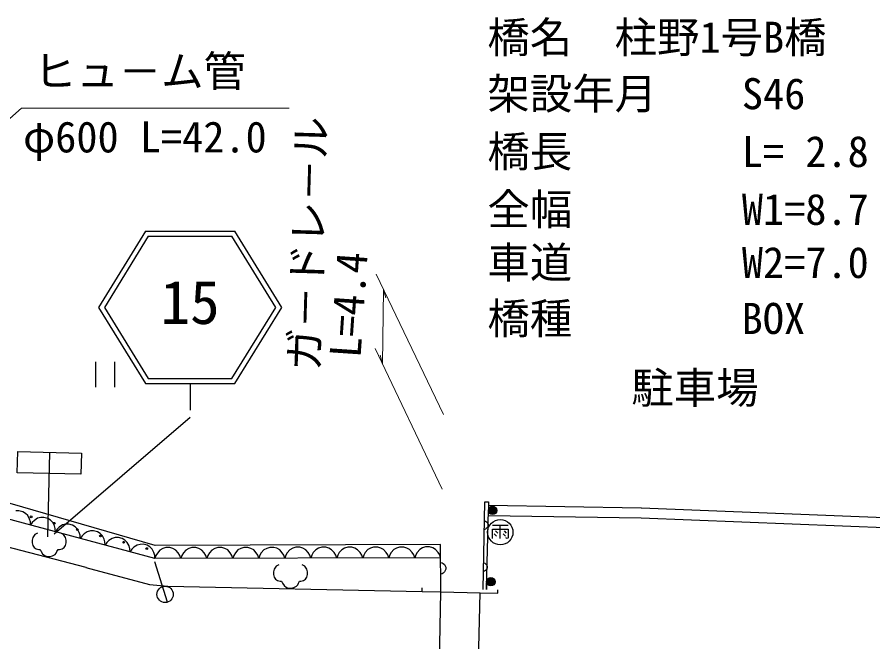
# Model space of a CAD drawing. Units: millimetres, scale not verified. Extents: x 40165 to 680165, y 20546 to 380546.
# Drawn here: x 341826 to 392272, y 302436 to 339302 of the extents above; entities that cross this region are included whole.
import ezdxf
from ezdxf.enums import TextEntityAlignment as Align

# ---------------------------------------------------------------- set-up
doc = ezdxf.new("R2010")
doc.units = ezdxf.units.MM
doc.header["$LTSCALE"] = 1000
for name, color, linetype, lineweight in [('M-BGD', 7, 'Continuous', 25), ('M-STR-HTXT', 7, 'Continuous', 13), ('M-STR-STR1', 1, 'Continuous', 25), ('M-STR-STRC', 7, 'Continuous', 25)]:
    doc.layers.add(name, color=color, linetype=linetype, lineweight=lineweight)
doc.styles.add('ＭＳ ゴシック', font='')
doc.styles.get('ＭＳ ゴシック').set_extended_font_data('MS Gothic')

msp = doc.modelspace()

# ---------------------------------------------------------------- linework, layer by layer
at = {"layer": 'M-BGD'}
for p, q in [((346437, 318968), (346437, 317468)), ((347588, 317468), (347588, 318968)), ((341832, 312416), (341863, 313666)), ((341863, 313666), (345612, 313573)), ((343738, 313620), (343614, 308634)), ((345612, 313573), (345581, 312324)), ((349962, 308132), (333867, 312778)), ((345581, 312324), (341832, 312416)), ((349947, 307356), (333821, 311710)), ((369301, 305528), (369405, 310705)), ((369405, 310705), (369621, 310700)), ((369621, 310700), (369608, 310201)), ((369615, 310495), (378620, 310348)), ((378633, 310348), (395004, 309702)), ((341937, 310179), (341750, 310171)), ((342164, 310118), (341937, 310179)), ((342321, 310016), (342164, 310118)), ((342459, 309885), (342321, 310016)), ((342558, 309685), (342459, 309885)), ((343215, 309775), (343030, 309731)), ((343403, 309783), (343215, 309775)), ((343630, 309722), (343403, 309783)), ((369490, 305524), (369608, 310201)), ((369600, 309895), (378610, 309748)), ((378610, 309748), (394981, 309102)), ((342607, 309518), (342558, 309685)), ((342617, 309335), (342607, 309518)), ((342721, 309488), (342617, 309335)), ((342844, 309608), (342721, 309488)), ((343030, 309731), (342844, 309608)), ((343787, 309621), (343630, 309722)), ((343925, 309489), (343787, 309621)), ((344024, 309289), (343925, 309489)), ((344073, 309123), (344024, 309289)), ((344496, 309335), (344310, 309212)), ((344681, 309379), (344496, 309335)), ((344868, 309388), (344681, 309379)), ((345096, 309326), (344868, 309388)), ((345253, 309225), (345096, 309326)), ((369382, 309577), (369439, 309556)), ((369439, 309556), (369488, 309525)), ((369488, 309525), (369542, 309477)), ((369542, 309477), (369570, 309421)), ((369585, 309284), (369567, 309226)), ((369570, 309421), (369587, 309362)), ((369587, 309362), (369585, 309284)), ((369840, 309324), (370773, 309324)), ((370308, 308533), (370308, 309324)), ((342866, 308772), (342746, 308592)), ((343021, 308852), (342866, 308772)), ((344083, 308939), (344073, 309123)), ((344187, 309092), (344083, 308939)), ((344310, 309212), (344187, 309092)), ((344551, 308772), (344396, 308852)), ((344671, 308592), (344551, 308772)), ((345391, 309093), (345253, 309225)), ((345490, 308893), (345391, 309093)), ((345539, 308727), (345490, 308893)), ((345776, 308816), (345653, 308696)), ((345962, 308939), (345776, 308816)), ((346147, 308983), (345962, 308939)), ((346334, 308992), (346147, 308983)), ((346562, 308930), (346334, 308992)), ((346719, 308829), (346562, 308930)), ((346857, 308697), (346719, 308829)), ((369430, 309095), (369372, 309077)), ((369479, 309124), (369430, 309095)), ((369535, 309172), (369479, 309124)), ((369567, 309226), (369535, 309172)), ((369840, 308544), (369840, 309095)), ((369840, 309095), (370777, 309095)), ((369952, 308814), (370087, 308672)), ((370023, 308994), (370158, 308852)), ((370481, 308814), (370612, 308675)), ((370533, 308994), (370653, 308855)), ((370777, 309095), (370777, 308582)), ((340212, 308328), (345882, 306842)), ((342746, 308592), (342711, 308437)), ((342711, 308437), (342711, 308282)), ((342711, 308282), (342746, 308122)), ((344711, 308437), (344671, 308592)), ((344671, 308122), (344711, 308282)), ((344711, 308282), (344711, 308437)), ((345549, 308543), (345539, 308727)), ((345653, 308696), (345549, 308543)), ((346956, 308497), (346857, 308697)), ((347005, 308331), (346956, 308497)), ((347015, 308147), (347005, 308331)), ((347119, 308300), (347015, 308147)), ((347242, 308420), (347119, 308300)), ((347428, 308543), (347242, 308420)), ((347613, 308587), (347428, 308543)), ((347800, 308596), (347613, 308587)), ((348028, 308534), (347800, 308596)), ((348185, 308433), (348028, 308534)), ((348322, 308301), (348185, 308433)), ((348422, 308102), (348322, 308301)), ((370721, 308533), (370635, 308585)), ((370758, 308552), (370721, 308533)), ((370777, 308582), (370758, 308552)), ((342746, 308122), (342826, 308007)), ((342826, 308007), (342941, 307927)), ((342941, 307927), (343101, 307892)), ((343101, 307892), (343176, 307892)), ((343176, 307892), (343241, 307772)), ((343241, 307772), (343321, 307632)), ((344136, 307672), (344176, 307772)), ((344176, 307772), (344241, 307892)), ((344241, 307892), (344321, 307892)), ((344321, 307892), (344476, 307927)), ((344476, 307927), (344591, 308007)), ((344591, 308007), (344671, 308122)), ((348471, 307935), (348422, 308102)), ((348481, 307752), (348471, 307935)), ((348585, 307904), (348481, 307752)), ((348708, 308024), (348585, 307904)), ((348894, 308147), (348708, 308024)), ((349079, 308192), (348894, 308147)), ((349266, 308200), (349079, 308192)), ((349494, 308139), (349266, 308200)), ((349651, 308037), (349494, 308139)), ((349788, 307906), (349651, 308037)), ((349888, 307706), (349788, 307906)), ((366788, 308179), (349962, 308132)), ((350244, 307850), (350095, 307681)), ((350412, 307943), (350244, 307850)), ((350592, 308000), (350412, 307943)), ((350830, 308001), (350592, 308000)), ((351010, 307944), (350830, 308001)), ((351178, 307852), (351010, 307944)), ((351328, 307684), (351178, 307852)), ((351776, 307854), (351627, 307685)), ((351944, 307946), (351776, 307854)), ((352124, 308004), (351944, 307946)), ((352361, 308005), (352124, 308004)), ((352541, 307948), (352361, 308005)), ((352710, 307856), (352541, 307948)), ((352860, 307688), (352710, 307856)), ((353307, 307857), (353158, 307689)), ((353475, 307950), (353307, 307857)), ((353655, 308008), (353475, 307950)), ((353893, 308008), (353655, 308008)), ((354073, 307951), (353893, 308008)), ((354241, 307860), (354073, 307951)), ((354391, 307692), (354241, 307860)), ((354839, 307861), (354690, 307692)), ((355007, 307953), (354839, 307861)), ((355187, 308011), (355007, 307953)), ((355424, 308012), (355187, 308011)), ((355604, 307955), (355424, 308012)), ((355773, 307863), (355604, 307955)), ((355923, 307695), (355773, 307863)), ((356370, 307865), (356221, 307696)), ((356538, 307957), (356370, 307865)), ((356718, 308015), (356538, 307957)), ((356956, 308015), (356718, 308015)), ((357136, 307958), (356956, 308015)), ((357304, 307867), (357136, 307958)), ((357454, 307699), (357304, 307867)), ((357902, 307868), (357753, 307699)), ((358070, 307961), (357902, 307868)), ((358250, 308018), (358070, 307961)), ((358487, 308019), (358250, 308018)), ((358667, 307962), (358487, 308019)), ((358836, 307870), (358667, 307962)), ((358986, 307702), (358836, 307870)), ((359433, 307872), (359284, 307703)), ((359601, 307964), (359433, 307872)), ((359781, 308022), (359601, 307964)), ((360019, 308023), (359781, 308022)), ((360199, 307966), (360019, 308023)), ((360367, 307874), (360199, 307966)), ((360517, 307706), (360367, 307874)), ((360965, 307875), (360816, 307707)), ((361133, 307968), (360965, 307875)), ((361313, 308026), (361133, 307968)), ((361550, 308026), (361313, 308026)), ((361730, 307969), (361550, 308026)), ((361899, 307878), (361730, 307969)), ((362049, 307709), (361899, 307878)), ((362496, 307879), (362347, 307710)), ((362664, 307971), (362496, 307879)), ((362844, 308029), (362664, 307971)), ((363082, 308030), (362844, 308029)), ((363262, 307973), (363082, 308030)), ((363430, 307881), (363262, 307973)), ((363580, 307713), (363430, 307881)), ((364028, 307883), (363879, 307714)), ((364196, 307975), (364028, 307883)), ((364376, 308033), (364196, 307975)), ((364613, 308033), (364376, 308033)), ((364793, 307976), (364613, 308033)), ((364962, 307885), (364793, 307976)), ((365112, 307717), (364962, 307885)), ((365559, 307886), (365410, 307717)), ((365727, 307978), (365559, 307886)), ((365907, 308036), (365727, 307978)), ((366145, 308037), (365907, 308036)), ((366325, 307980), (366145, 308037)), ((366493, 307888), (366325, 307980)), ((366643, 307720), (366493, 307888)), ((366806, 305381), (366788, 308179)), ((343321, 307632), (343476, 307512)), ((343476, 307512), (343631, 307477)), ((343631, 307477), (343781, 307477)), ((343781, 307477), (343906, 307512)), ((343906, 307512), (344061, 307592)), ((344061, 307592), (344136, 307672)), ((349937, 307539), (349888, 307706)), ((349947, 307356), (349937, 307539)), ((350007, 307532), (349947, 307356)), ((366793, 307395), (349947, 307356)), ((350095, 307681), (350007, 307532)), ((351420, 307535), (351328, 307684)), ((351478, 307359), (351420, 307535)), ((351539, 307536), (351478, 307359)), ((351627, 307685), (351539, 307536)), ((352952, 307539), (352860, 307688)), ((353010, 307363), (352952, 307539)), ((353070, 307539), (353010, 307363)), ((353158, 307689), (353070, 307539)), ((354483, 307542), (354391, 307692)), ((354541, 307366), (354483, 307542)), ((354602, 307543), (354541, 307366)), ((354690, 307692), (354602, 307543)), ((356015, 307546), (355923, 307695)), ((356073, 307370), (356015, 307546)), ((356133, 307546), (356073, 307370)), ((356221, 307696), (356133, 307546)), ((357546, 307550), (357454, 307699)), ((357604, 307374), (357546, 307550)), ((357665, 307550), (357604, 307374)), ((357753, 307699), (357665, 307550)), ((359078, 307553), (358986, 307702)), ((359136, 307377), (359078, 307553)), ((359197, 307553), (359136, 307377)), ((359284, 307703), (359197, 307553)), ((360609, 307557), (360517, 307706)), ((360667, 307381), (360609, 307557)), ((360728, 307557), (360667, 307381)), ((360816, 307707), (360728, 307557)), ((362141, 307560), (362049, 307709)), ((362199, 307384), (362141, 307560)), ((362260, 307561), (362199, 307384)), ((362347, 307710), (362260, 307561)), ((363672, 307564), (363580, 307713)), ((363730, 307388), (363672, 307564)), ((363791, 307564), (363730, 307388)), ((363879, 307714), (363791, 307564)), ((365204, 307568), (365112, 307717)), ((365262, 307392), (365204, 307568)), ((365323, 307568), (365262, 307392)), ((365410, 307717), (365323, 307568)), ((366735, 307571), (366643, 307720)), ((366793, 307395), (366735, 307571)), ((345882, 306842), (345882, 306828)), ((345882, 306828), (349634, 305823)), ((350698, 304783), (349942, 307159)), ((356984, 306728), (356949, 306573)), ((357104, 306908), (356984, 306728)), ((357259, 306988), (357104, 306908)), ((358789, 306908), (358634, 306988)), ((358909, 306728), (358789, 306908)), ((358949, 306573), (358909, 306728)), ((366795, 307130), (366876, 307102)), ((366876, 307102), (366944, 307061)), ((366944, 307061), (367021, 306995)), ((367021, 306995), (367064, 306918)), ((367064, 306918), (367089, 306836)), ((367090, 306728), (367066, 306645)), ((367089, 306836), (367090, 306728)), ((369332, 307093), (369389, 307072)), ((369389, 307072), (369438, 307041)), ((369438, 307041), (369492, 306992)), ((369517, 306742), (369485, 306687)), ((369492, 306992), (369520, 306937)), ((369535, 306800), (369517, 306742)), ((369520, 306937), (369537, 306878)), ((369537, 306878), (369535, 306800)), ((356949, 306573), (356949, 306418)), ((356949, 306418), (356984, 306258)), ((356984, 306258), (357064, 306143)), ((358829, 306143), (358909, 306258)), ((358909, 306258), (358949, 306418)), ((358949, 306418), (358949, 306573)), ((366880, 306457), (366799, 306430)), ((366948, 306499), (366880, 306457)), ((367024, 306568), (366948, 306499)), ((367066, 306645), (367024, 306568)), ((369380, 306611), (369322, 306593)), ((369429, 306640), (369380, 306611)), ((369485, 306687), (369429, 306640)), ((349634, 305823), (350708, 305727)), ((350708, 305727), (365696, 305418)), ((357064, 306143), (357179, 306063)), ((357179, 306063), (357339, 306028)), ((357339, 306028), (357414, 306028)), ((357414, 306028), (357479, 305908)), ((357479, 305908), (357559, 305768)), ((357559, 305768), (357714, 305648)), ((358144, 305648), (358299, 305728)), ((358299, 305728), (358374, 305808)), ((358374, 305808), (358414, 305908)), ((358414, 305908), (358479, 306028)), ((358479, 306028), (358559, 306028)), ((358559, 306028), (358714, 306063)), ((358714, 306063), (358829, 306143)), ((369502, 305993), (369490, 305525)), ((357714, 305648), (357869, 305613)), ((357869, 305613), (358019, 305613)), ((358019, 305613), (358144, 305648)), ((365696, 305418), (365703, 305618)), ((365696, 305418), (366806, 305381)), ((366806, 305381), (369118, 305331)), ((369118, 305331), (370159, 305312)), ((370159, 305312), (370163, 305512))]:
    msp.add_line(p, q, dxfattribs=at)
for centre, radius in [((369857, 310194), 249), ((369857, 310194), 220), ((369857, 310194), 191), ((369857, 310194), 161), ((369857, 310194), 132), ((369857, 310194), 97.5), ((369857, 310194), 67.5), ((342649, 309816), 49.8), ((369857, 310194), 38.7), ((369857, 310194), 7.5), ((344013, 309441), 49.8), ((370308, 308908), 746), ((345377, 309067), 49.8), ((346741, 308693), 49.8), ((348105, 308319), 49.8), ((349468, 307945), 49.8), ((369750, 305987), 249), ((350552, 305241), 481), ((369750, 305987), 220), ((369750, 305987), 191), ((369750, 305987), 161), ((369750, 305987), 132), ((369750, 305987), 97.5), ((369750, 305987), 67.5), ((369750, 305987), 38.7), ((369750, 305987), 7.5)]:
    msp.add_circle(centre, radius, dxfattribs=at)
at = {"layer": 'M-STR-HTXT'}
for p, q in [((318660, 313377), (342089, 333920)), ((342089, 333920), (357866, 333920)), ((366951, 315844), (362997, 324138)), ((363428, 323235), (363360, 318843)), ((363428, 323235), (363564, 322733)), ((362930, 319746), (366883, 311452)), ((363360, 318843), (363224, 319345))]:
    msp.add_line(p, q, dxfattribs=at)
at = {"layer": 'M-STR-STR1'}
for p, q in [((366714, 300436), (366806, 305381)), ((368893, 296053), (369118, 305331))]:
    msp.add_line(p, q, dxfattribs=at)
at = {"layer": 'M-STR-STRC'}
for p, q in [((349386, 326674), (346622, 322174)), ((349386, 326674), (354658, 326674)), ((357422, 322174), (354658, 326674)), ((349554, 326374), (346974, 322174)), ((349554, 326374), (354490, 326374)), ((357070, 322174), (354490, 326374)), ((346622, 322174), (349386, 317674)), ((346974, 322174), (349554, 317974)), ((354490, 317974), (357070, 322174)), ((354658, 317674), (357422, 322174)), ((349554, 317974), (354490, 317974)), ((349386, 317674), (354658, 317674)), ((352022, 317674), (352022, 316110)), ((352022, 315674), (344003, 308801))]:
    msp.add_line(p, q, dxfattribs=at)

# ---------------------------------------------------------------- texts
at = {"layer": 'M-BGD', "style": 'ＭＳ ゴシック'}
for s, p in [('橋名\u3000柱野1号B橋', (369547, 336644)), ('架設年月\u3000\u3000S46', (369547, 333317)), ('橋長\u3000\u3000\u3000\u3000L= 2.8', (369547, 329905)), ('全幅\u3000\u3000\u3000\u3000W1=8.7', (369547, 326494)), ('車道\u3000\u3000\u3000\u3000W2=7.0', (369547, 323357)), ('橋種  \u3000  \u3000BOX', (369547, 320054)), ('駐車場', (378037, 315960))]:
    msp.add_text(s, height=1833, dxfattribs=at).set_placement(p, align=Align.BOTTOM_LEFT)
at = {"layer": 'M-STR-HTXT', "style": 'ＭＳ ゴシック'}
for s, p in [('ヒュ－ム管', (342815, 334646)), ('φ600 L=42.0', (342176, 330766))]:
    msp.add_text(s, height=1833, dxfattribs=at).set_placement(p, align=Align.BOTTOM_LEFT)
for s, rotation, p in [('ガ－ドレ－ル', 88.3, (360197, 318389)), ('L=4.4', 86.1, (362615, 319117))]:
    msp.add_text(s, height=1833, rotation=rotation, dxfattribs=at).set_placement(p, align=Align.BOTTOM_LEFT)
at = {"layer": 'M-STR-STRC', "style": 'ＭＳ ゴシック'}
msp.add_text('15', height=2566, dxfattribs=at).set_placement((352022, 320424), align=Align.BOTTOM_CENTER)

doc.saveas('drawing.dxf')
